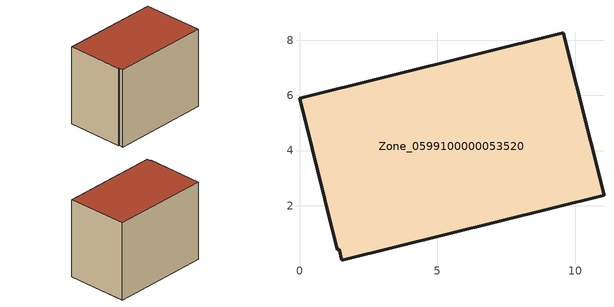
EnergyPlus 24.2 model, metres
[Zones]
Zone_0599100000053520
 floor ground (C_G): 1.44,0.43 1.37,0.41 0,5.9 9.56,8.28 11.04,2.38 1.53,0.02 z0
 wall outside (C_F): 11.04,2.38 9.56,8.28 0,5.9 1.37,0.41 1.44,0.43 1.53,0.02 11.04,2.38 z0:7.81
 roof outside (C_R): 1.53,0.02 11.04,2.38 9.56,8.28 0,5.9 1.37,0.41 1.44,0.43 z7.81
[BUILDING]
Pand.0599100000053520: North Axis=0; Terrain=City; Loads Convergence Tolerance Value=0.04; Temperature Convergence Tolerance Value=0.4; Solar Distribution=FullExterior; Maximum Number of Warmup Days=25; Minimum Number of Warmup Days=1
[Site:Location]
Rotterdam.The.Hague.AP_ZH_NLD Design_Conditions: Latitude=51.96; Longitude=4.45; Time Zone=1; Elevation=-4.5
[SITE:GROUNDTEMPERATURE:BUILDINGSURFACE]
18, 18, 18, 18, 18, 18, 18, 18, 18, 18, 18, 18
[MATERIAL] Thermal Absorptance=0.9; Solar Absorptance=0.7; Visible Absorptance=0.7
Name | Roughness | Thickness | Conductivity | Density | Specific Heat
G.TI.1965-1974 | MediumSmooth | 0.15 | 0.882353 | 540 | 1210
F.TI.1965-1974 | Rough | 0.3 | 0.697674 | 1920 | 840
R.TI.1965-1974 | MediumRough | 0.2 | 0.232558 | 1500 | 1000
[CONSTRUCTION]
C_G: G.TI.1965-1974
C_F: F.TI.1965-1974
C_R: R.TI.1965-1974
[ZONE]
Zone_0599100000053520: Type=1; Multiplier=1; Ceiling Height=Autocalculate; Volume=Autocalculate; Floor Area=autocalculate; Part of Total Floor Area=Yes
[ZONEINFILTRATION:DESIGNFLOWRATE]
Infil_Zone_0599100000053520: Zone or ZoneList or Space or SpaceList=Zone_0599100000053520; Schedule=AlwaysOn; Design Flow Rate Calculation Method=Flow/Area; Flow Rate per Floor Area=0.003; Constant Term Coefficient=1; Temperature Term Coefficient=0; Velocity Term Coefficient=0; Velocity Squared Term Coefficient=0
[HVACTEMPLATE:ZONE:IDEALLOADSAIRSYSTEM]
Zone_0599100000053520: Maximum Heating Supply Air Temperature=50; Minimum Cooling Supply Air Temperature=13; Maximum Heating Supply Air Humidity Ratio=0.0156; Minimum Cooling Supply Air Humidity Ratio=0.0077; Heating Limit=NoLimit; Cooling Limit=NoLimit; Dehumidification Control Type=ConstantSensibleHeatRatio; Cooling Sensible Heat Ratio=0.7; Dehumidification Setpoint=60; Humidification Control Type=None; Humidification Setpoint=30; Outdoor Air Method=None; Outdoor Air Flow Rate per Person=0.00944; Outdoor Air Flow Rate per Zone Floor Area=0; Outdoor Air Flow Rate per Zone=0; Demand Controlled Ventilation Type=None; Outdoor Air Economizer Type=NoEconomizer; Heat Recovery Type=None; Sensible Heat Recovery Effectiveness=0.7; Latent Heat Recovery Effectiveness=0.65
[ZONECONTROL:THERMOSTAT]
ThermostatControl_Zone_0599100000053520: Zone or ZoneList=Zone_0599100000053520; Control Type Schedule=DualSetpointControlType; Control 1=Thermostat_Zone_0599100000053520; Temperature Difference Between Cutout And Setpoint=0
[THERMOSTATSETPOINT:DUALSETPOINT]
Thermostat_Zone_0599100000053520: Heating Setpoint Temperature Schedule=HeatingSetpoint_Zone_0599100000053520; Cooling Setpoint Temperature Schedule=CoolingSetpoint_Zone_0599100000053520
[SCHEDULE:COMPACT]
HeatingSetpoint_Zone_0599100000053520: Through: 12/31, For: AllDays, Until: 24:00, 21
CoolingSetpoint_Zone_0599100000053520: Through: 12/31, For: AllDays, Until: 24:00, 24
DualSetpointControlType: Through: 12/31, For: AllDays, Until: 24:00, 4
AlwaysOn: Through: 12/31, For: AllDays, Until: 24:00, 1
